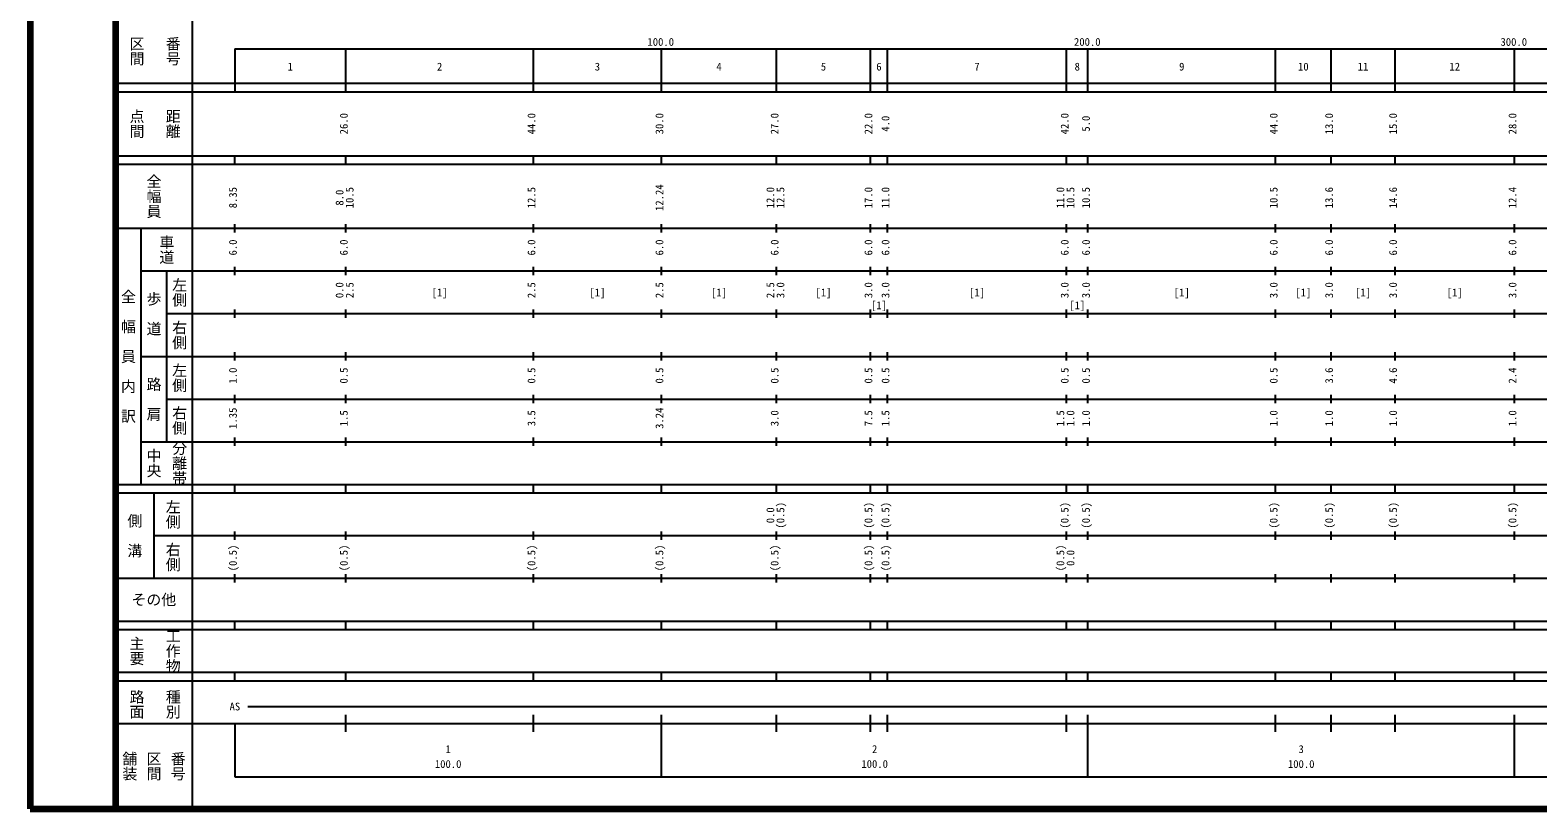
# Model space of a CAD drawing. Units: millimetres on the paper, enlarged 1000 times. Extents: x 20000 to 680000, y 20000 to 380000.
# Drawn here: x 20000 to 373483, y 20000 to 202409 of the extents above; entities that cross this region are included whole.
import ezdxf
from ezdxf.enums import TextEntityAlignment as Align

# ---------------------------------------------------------------- set-up
doc = ezdxf.new("R2010")
doc.units = ezdxf.units.MM
doc.header["$LTSCALE"] = 1000
doc.layers.add('M-TTL', color=2, linetype='Continuous', lineweight=140)
doc.layers.add('M-TTL-BAND', color=7, linetype='Continuous', lineweight=25)
doc.styles.add('@ＭＳ ゴシック', font='')
doc.styles.add('ＭＳ ゴシック', font='')
doc.styles.get('@ＭＳ ゴシック').set_extended_font_data('@MS Gothic')
doc.styles.get('ＭＳ ゴシック').set_extended_font_data('MS Gothic')

msp = doc.modelspace()

# ---------------------------------------------------------------- linework, layer by layer
at = {"layer": 'M-TTL'}
for p, q in [((20000, 380000), (20000, 20000)), ((20000, 380000), (20000, 20000)), ((40000, 380000), (40000, 20000)), ((20000, 20000), (680000, 20000)), ((20000, 20000), (680000, 20000)), ((40000, 20000), (680000, 20000))]:
    msp.add_line(p, q, dxfattribs=at)
at = {"layer": 'M-TTL-BAND'}
for p, q in [((58000, 370000), (58000, 20000)), ((68000, 198000), (579000, 198000)), ((68000, 198000), (68000, 188000)), ((94000, 188000), (94000, 198000)), ((138000, 188000), (138000, 198000)), ((168000, 188000), (168000, 198000)), ((195000, 188000), (195000, 198000)), ((217000, 188000), (217000, 198000)), ((221000, 188000), (221000, 198000)), ((263000, 188000), (263000, 198000)), ((268000, 188000), (268000, 198000)), ((312000, 188000), (312000, 198000)), ((325000, 188000), (325000, 198000)), ((340000, 188000), (340000, 198000)), ((368000, 188000), (368000, 198000)), ((40000, 190000), (579000, 190000)), ((40000, 188000), (579000, 188000)), ((40000, 173000), (579000, 173000)), ((40000, 171000), (579000, 171000)), ((68000, 171000), (68000, 173000)), ((94000, 171000), (94000, 173000)), ((138000, 171000), (138000, 173000)), ((168000, 171000), (168000, 173000)), ((195000, 171000), (195000, 173000)), ((217000, 171000), (217000, 173000)), ((221000, 171000), (221000, 173000)), ((263000, 171000), (263000, 173000)), ((268000, 171000), (268000, 173000)), ((312000, 171000), (312000, 173000)), ((325000, 171000), (325000, 173000)), ((340000, 171000), (340000, 173000)), ((368000, 171000), (368000, 173000)), ((40000, 156000), (579000, 156000)), ((46000, 96000), (46000, 156000)), ((68000, 155000), (68000, 157000)), ((94000, 155000), (94000, 157000)), ((138000, 155000), (138000, 157000)), ((168000, 155000), (168000, 157000)), ((195000, 155000), (195000, 157000)), ((217000, 155000), (217000, 157000)), ((221000, 155000), (221000, 157000)), ((263000, 155000), (263000, 157000)), ((268000, 155000), (268000, 157000)), ((312000, 155000), (312000, 157000)), ((325000, 155000), (325000, 157000)), ((340000, 155000), (340000, 157000)), ((368000, 155000), (368000, 157000)), ((46000, 146000), (579000, 146000)), ((52000, 146000), (52000, 106000)), ((68000, 145000), (68000, 147000)), ((94000, 145000), (94000, 147000)), ((138000, 145000), (138000, 147000)), ((168000, 145000), (168000, 147000)), ((195000, 145000), (195000, 147000)), ((217000, 145000), (217000, 147000)), ((221000, 145000), (221000, 147000)), ((263000, 145000), (263000, 147000)), ((268000, 145000), (268000, 147000)), ((312000, 145000), (312000, 147000)), ((325000, 145000), (325000, 147000)), ((340000, 145000), (340000, 147000)), ((368000, 145000), (368000, 147000)), ((52000, 136000), (579000, 136000)), ((68000, 135000), (68000, 137000)), ((94000, 135000), (94000, 137000)), ((138000, 135000), (138000, 137000)), ((168000, 135000), (168000, 137000)), ((195000, 135000), (195000, 137000)), ((217000, 135000), (217000, 137000)), ((221000, 135000), (221000, 137000)), ((263000, 135000), (263000, 137000)), ((268000, 135000), (268000, 137000)), ((312000, 135000), (312000, 137000)), ((325000, 135000), (325000, 137000)), ((340000, 135000), (340000, 137000)), ((368000, 135000), (368000, 137000)), ((46000, 126000), (579000, 126000)), ((68000, 125000), (68000, 127000)), ((94000, 125000), (94000, 127000)), ((138000, 125000), (138000, 127000)), ((168000, 125000), (168000, 127000)), ((195000, 125000), (195000, 127000)), ((217000, 125000), (217000, 127000)), ((221000, 125000), (221000, 127000)), ((263000, 125000), (263000, 127000)), ((268000, 125000), (268000, 127000)), ((312000, 125000), (312000, 127000)), ((325000, 125000), (325000, 127000)), ((340000, 125000), (340000, 127000)), ((368000, 125000), (368000, 127000)), ((68000, 115000), (68000, 117000)), ((94000, 115000), (94000, 117000)), ((138000, 115000), (138000, 117000)), ((168000, 115000), (168000, 117000)), ((195000, 115000), (195000, 117000)), ((217000, 115000), (217000, 117000)), ((221000, 115000), (221000, 117000)), ((263000, 115000), (263000, 117000)), ((268000, 115000), (268000, 117000)), ((312000, 115000), (312000, 117000)), ((325000, 115000), (325000, 117000)), ((340000, 115000), (340000, 117000)), ((368000, 115000), (368000, 117000)), ((52000, 116000), (579000, 116000)), ((68000, 105000), (68000, 107000)), ((94000, 105000), (94000, 107000)), ((138000, 105000), (138000, 107000)), ((168000, 105000), (168000, 107000)), ((195000, 105000), (195000, 107000)), ((217000, 105000), (217000, 107000)), ((221000, 105000), (221000, 107000)), ((263000, 105000), (263000, 107000)), ((268000, 105000), (268000, 107000)), ((312000, 105000), (312000, 107000)), ((325000, 105000), (325000, 107000)), ((340000, 105000), (340000, 107000)), ((368000, 105000), (368000, 107000)), ((46000, 106000), (579000, 106000)), ((40000, 96000), (579000, 96000)), ((68000, 94000), (68000, 96000)), ((94000, 94000), (94000, 96000)), ((138000, 94000), (138000, 96000)), ((168000, 94000), (168000, 96000)), ((195000, 94000), (195000, 96000)), ((217000, 94000), (217000, 96000)), ((221000, 94000), (221000, 96000)), ((263000, 94000), (263000, 96000)), ((268000, 94000), (268000, 96000)), ((312000, 94000), (312000, 96000)), ((325000, 94000), (325000, 96000)), ((340000, 94000), (340000, 96000)), ((368000, 94000), (368000, 96000)), ((40000, 94000), (579000, 94000)), ((49000, 94000), (49000, 74000)), ((68000, 83000), (68000, 85000)), ((94000, 83000), (94000, 85000)), ((138000, 83000), (138000, 85000)), ((168000, 83000), (168000, 85000)), ((195000, 83000), (195000, 85000)), ((217000, 83000), (217000, 85000)), ((221000, 83000), (221000, 85000)), ((263000, 83000), (263000, 85000)), ((268000, 83000), (268000, 85000)), ((312000, 83000), (312000, 85000)), ((325000, 83000), (325000, 85000)), ((340000, 83000), (340000, 85000)), ((368000, 83000), (368000, 85000)), ((49000, 84000), (579000, 84000)), ((68000, 73000), (68000, 75000)), ((94000, 73000), (94000, 75000)), ((138000, 73000), (138000, 75000)), ((168000, 73000), (168000, 75000)), ((195000, 73000), (195000, 75000)), ((217000, 73000), (217000, 75000)), ((221000, 73000), (221000, 75000)), ((263000, 73000), (263000, 75000)), ((268000, 73000), (268000, 75000)), ((312000, 73000), (312000, 75000)), ((325000, 73000), (325000, 75000)), ((340000, 73000), (340000, 75000)), ((368000, 73000), (368000, 75000)), ((40000, 74000), (579000, 74000)), ((40000, 64000), (579000, 64000)), ((68000, 62000), (68000, 64000)), ((94000, 62000), (94000, 64000)), ((138000, 62000), (138000, 64000)), ((168000, 62000), (168000, 64000)), ((195000, 62000), (195000, 64000)), ((217000, 62000), (217000, 64000)), ((221000, 62000), (221000, 64000)), ((263000, 62000), (263000, 64000)), ((268000, 62000), (268000, 64000)), ((312000, 62000), (312000, 64000)), ((325000, 62000), (325000, 64000)), ((340000, 62000), (340000, 64000)), ((368000, 62000), (368000, 64000)), ((40000, 62000), (579000, 62000)), ((40000, 52000), (579000, 52000)), ((40000, 50000), (579000, 50000)), ((68000, 50000), (68000, 52000)), ((94000, 50000), (94000, 52000)), ((138000, 50000), (138000, 52000)), ((168000, 50000), (168000, 52000)), ((195000, 50000), (195000, 52000)), ((217000, 50000), (217000, 52000)), ((221000, 50000), (221000, 52000)), ((263000, 50000), (263000, 52000)), ((268000, 50000), (268000, 52000)), ((312000, 50000), (312000, 52000)), ((325000, 50000), (325000, 52000)), ((340000, 50000), (340000, 52000)), ((368000, 50000), (368000, 52000)), ((71000, 44000), (505000, 44000)), ((40000, 40000), (579000, 40000)), ((68000, 40000), (68000, 27500)), ((94000, 38000), (94000, 42000)), ((138000, 38000), (138000, 42000)), ((168000, 27500), (168000, 42000)), ((195000, 38000), (195000, 42000)), ((217000, 38000), (217000, 42000)), ((221000, 38000), (221000, 42000)), ((263000, 38000), (263000, 42000)), ((268000, 27500), (268000, 42000)), ((312000, 38000), (312000, 42000)), ((325000, 38000), (325000, 42000)), ((340000, 38000), (340000, 42000)), ((368000, 27500), (368000, 42000)), ((68000, 27500), (579000, 27500))]:
    msp.add_line(p, q, dxfattribs=at)

# ---------------------------------------------------------------- texts
at = {"layer": 'M-TTL-BAND', "style": '@ＭＳ ゴシック'}
for s, p in [('区間', (45000, 197500)), ('番号', (53500, 197500)), ('点間', (45000, 180500)), ('距離', (53500, 180500)), ('全幅員', (49000, 163500)), ('車道', (52000, 151000)), ('全\u3000幅\u3000員\u3000内\u3000訳', (43000, 126000)), ('左側', (55000, 141000)), ('歩\u3000道', (49000, 136000)), ('右側', (55000, 131000)), ('左側', (55000, 121000)), ('路\u3000肩', (49000, 116000)), ('右側', (55000, 111000)), ('分離帯', (55000, 101000)), ('中央', (49000, 101000)), ('左側', (53500, 89000)), ('側\u3000溝', (44500, 84000)), ('右側', (53500, 79000)), ('主要', (45000, 57000)), ('工作物', (53500, 57000)), ('路面', (45000, 44500)), ('種別', (53500, 44500)), ('舗装', (43333, 30000)), ('区間', (49000, 30000)), ('番号', (54667, 30000))]:
    msp.add_text(s, height=2566, rotation=270, dxfattribs=at).set_placement(p, align=Align.MIDDLE_CENTER)
at = {"layer": 'M-TTL-BAND', "style": 'ＭＳ ゴシック'}
for s, p in [('100.0', (167844, 198195)), ('200.0', (267844, 198195)), ('300.0', (367844, 198195)), ('1', (81000, 192405)), ('2', (116000, 192405)), ('3', (153000, 192405)), ('4', (181500, 192405)), ('5', (206000, 192405)), ('6', (219000, 192405)), ('7', (242000, 192405)), ('8', (265500, 192405)), ('9', (290000, 192405)), ('10', (318500, 192405)), ('11', (332500, 192405)), ('12', (354000, 192405)), ('[1]', (116000, 139500)), ('[1]', (153000, 139500)), ('[1]', (181500, 139500)), ('[1]', (206000, 139500)), ('[1]', (242000, 139500)), ('[1]', (290000, 139500)), ('[1]', (318500, 139500)), ('[1]', (332500, 139500)), ('[1]', (354000, 139500)), ('[1]', (219000, 136486)), ('[1]', (265500, 136486)), ('AS', (68000, 42500)), ('1', (118000, 32523)), ('2', (218000, 32523)), ('3', (318000, 32523)), ('100.0', (118000, 29033)), ('100.0', (218000, 29033)), ('100.0', (318000, 29033))]:
    msp.add_text(s, height=1833, dxfattribs=at).set_placement(p, align=Align.BOTTOM_CENTER)
for s, p in [('26.0', (95000, 180500)), ('44.0', (139000, 180500)), ('30.0', (169000, 180500)), ('27.0', (196000, 180500)), ('22.0', (218000, 180500)), ('4.0', (222000, 180500)), ('42.0', (264000, 180500)), ('5.0', (269000, 180500)), ('44.0', (313000, 180500)), ('13.0', (326000, 180500)), ('15.0', (341000, 180500)), ('28.0', (369000, 180500)), ('12.24', (169000, 163174)), ('8.35', (69000, 163174)), ('8.0', (94000, 163174)), ('10.5', (96370, 163174)), ('12.5', (139000, 163174)), ('12.0', (195000, 163174)), ('12.5', (197370, 163174)), ('17.0', (218000, 163174)), ('11.0', (222000, 163174)), ('11.0', (263000, 163174)), ('10.5', (265370, 163174)), ('10.5', (269000, 163174)), ('10.5', (313000, 163174)), ('13.6', (326000, 163174)), ('14.6', (341000, 163174)), ('12.4', (369000, 163174)), ('6.0', (69000, 151500)), ('6.0', (95000, 151500)), ('6.0', (139000, 151500)), ('6.0', (169000, 151500)), ('6.0', (196000, 151500)), ('6.0', (218000, 151500)), ('6.0', (222000, 151500)), ('6.0', (264000, 151500)), ('6.0', (269000, 151500)), ('6.0', (313000, 151500)), ('6.0', (326000, 151500)), ('6.0', (341000, 151500)), ('6.0', (369000, 151500)), ('0.0', (94000, 141500)), ('2.5', (96370, 141500)), ('2.5', (139000, 141500)), ('2.5', (169000, 141500)), ('2.5', (195000, 141500)), ('3.0', (197370, 141500)), ('3.0', (218000, 141500)), ('3.0', (222000, 141500)), ('3.0', (264000, 141500)), ('3.0', (269000, 141500)), ('3.0', (313000, 141500)), ('3.0', (326000, 141500)), ('3.0', (341000, 141500)), ('3.0', (369000, 141500)), ('1.0', (69000, 121500)), ('0.5', (95000, 121500)), ('0.5', (139000, 121500)), ('0.5', (169000, 121500)), ('0.5', (196000, 121500)), ('0.5', (218000, 121500)), ('0.5', (222000, 121500)), ('0.5', (264000, 121500)), ('0.5', (269000, 121500)), ('0.5', (313000, 121500)), ('3.6', (326000, 121500)), ('4.6', (341000, 121500)), ('2.4', (369000, 121500)), ('1.35', (69000, 111500)), ('1.5', (95000, 111500)), ('3.5', (139000, 111500)), ('3.24', (169000, 111500)), ('3.0', (196000, 111500)), ('7.5', (218000, 111500)), ('1.5', (222000, 111500)), ('1.5', (263000, 111500)), ('1.0', (265370, 111500)), ('1.0', (269000, 111500)), ('1.0', (313000, 111500)), ('1.0', (326000, 111500)), ('1.0', (341000, 111500)), ('1.0', (369000, 111500)), ('0.0', (195000, 88764)), ('(0.5)', (197370, 88764)), ('(0.5)', (218000, 88764)), ('(0.5)', (222000, 88764)), ('(0.5)', (264000, 88764)), ('(0.5)', (269000, 88764)), ('(0.5)', (313000, 88764)), ('(0.5)', (326000, 88764)), ('(0.5)', (341000, 88764)), ('(0.5)', (369000, 88764)), ('(0.5)', (69000, 78764)), ('(0.5)', (95000, 78764)), ('(0.5)', (139000, 78764)), ('(0.5)', (169000, 78764)), ('(0.5)', (196000, 78764)), ('(0.5)', (218000, 78764)), ('(0.5)', (222000, 78764)), ('(0.5)', (263000, 78764)), ('0.0', (265370, 78764))]:
    msp.add_text(s, height=1833, rotation=90, dxfattribs=at).set_placement(p, align=Align.BOTTOM_CENTER)
msp.add_text('その他', height=2566, dxfattribs=at).set_placement((49000, 69000), align=Align.MIDDLE_CENTER)

doc.saveas('drawing.dxf')
